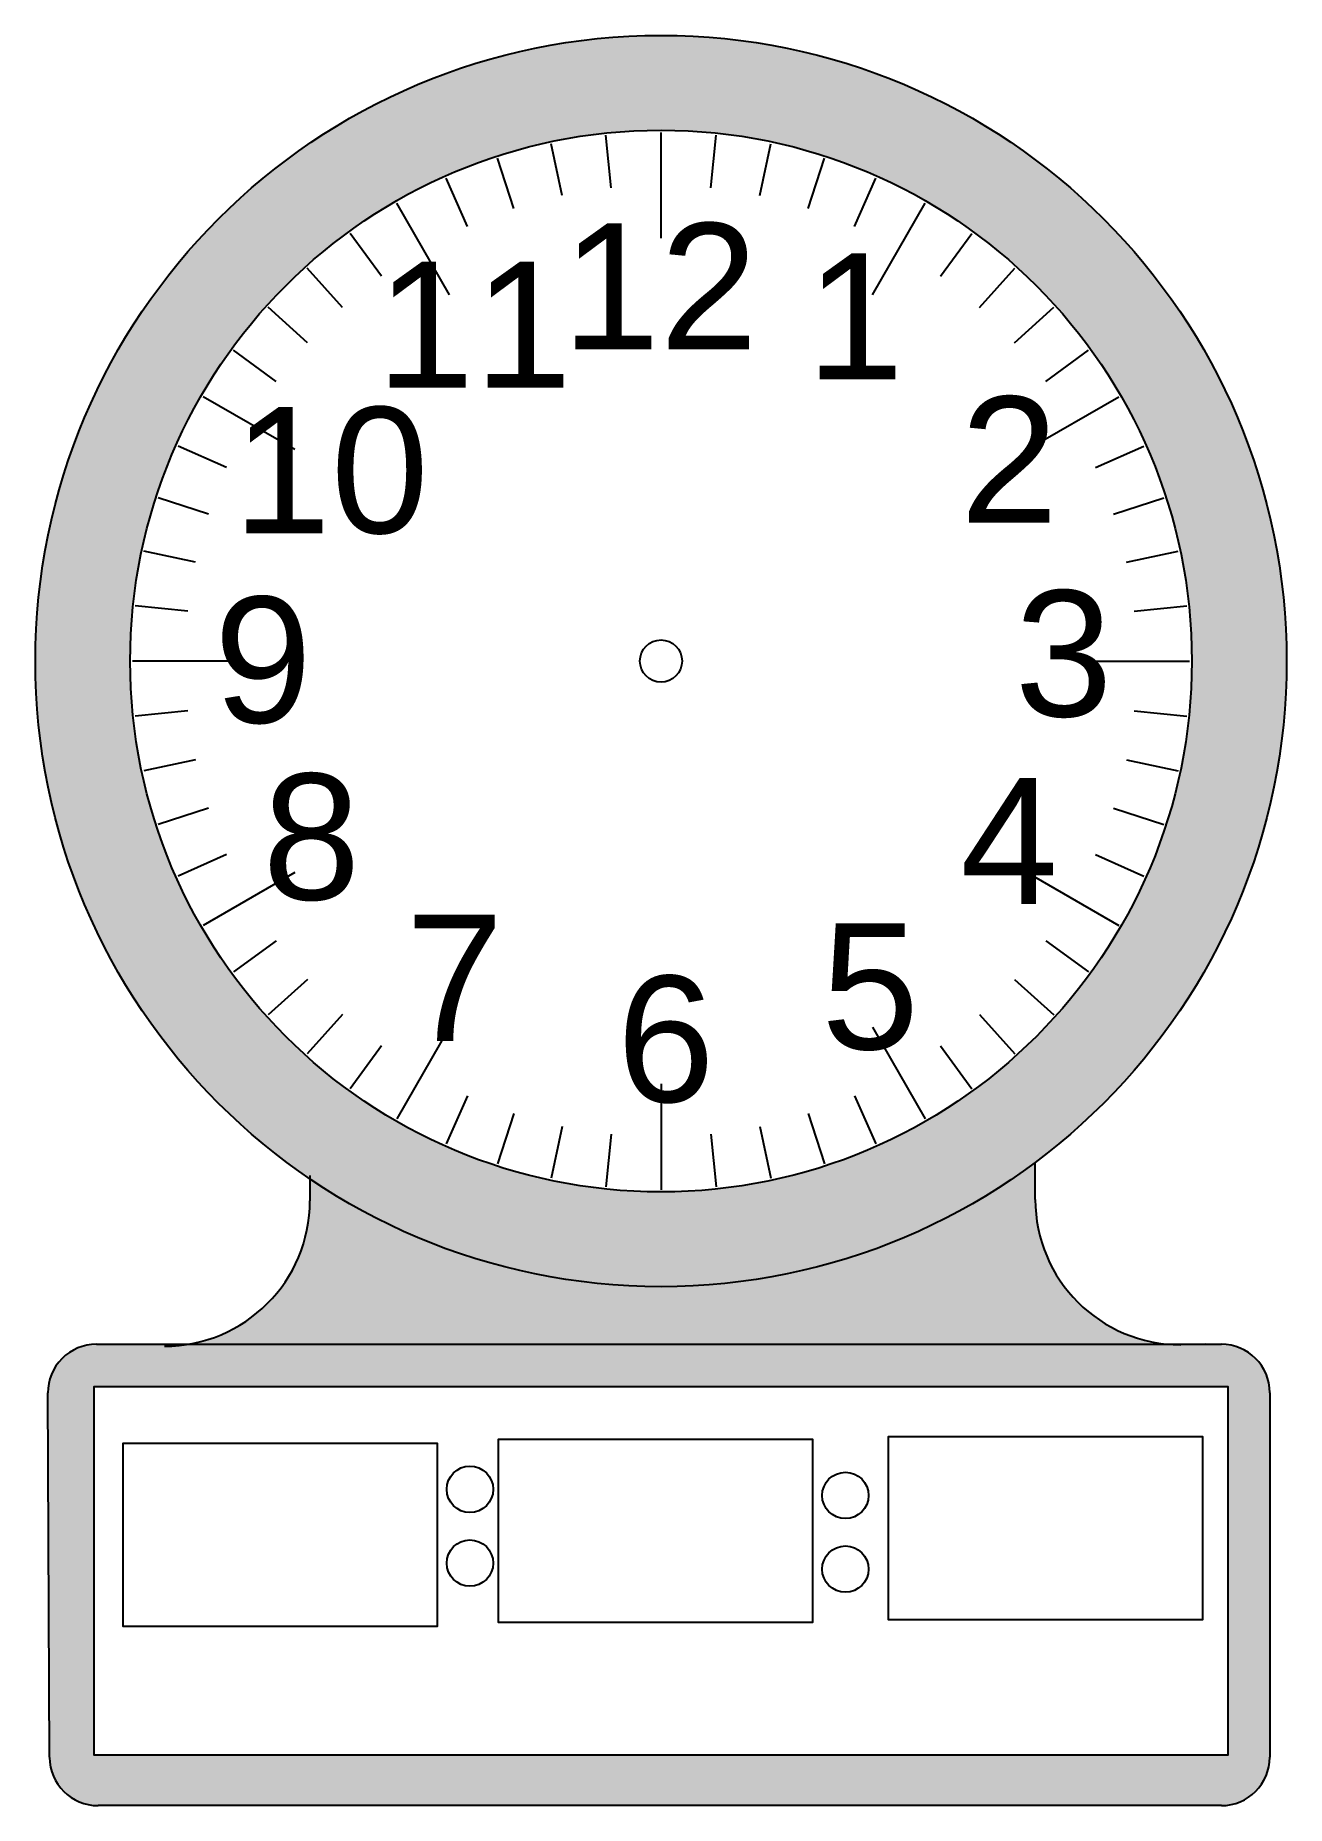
# Model space of a CAD drawing. Header units: inches. Extents: x 11.5 to 58.9, y 3.8 to 70.8.
import ezdxf

# ---------------------------------------------------------------- set-up
doc = ezdxf.new("R2010")
doc.units = ezdxf.units.IN
doc.header["$MEASUREMENT"] = 0
doc.styles.get("Standard").update_dxf_attribs({"font": 'Arial.ttf'})

msp = doc.modelspace()

# ---------------------------------------------------------------- hatches: boundary and pattern name
h = msp.add_hatch(color=7)
h.dxf.hatch_style = 1
h.paths.add_polyline_path([(58.873, 47.109, 1), (11.534, 47.109, 1)])
h.paths.add_polyline_path([(15.12, 47.109, -1), (55.287, 47.109, -1)], flags=16)
h.paths.add_polyline_path([(34.769, 47.109, -0.103836), (34.806, 47.284), (34.866, 55.321), (36.142, 64.433), (36.627, 56.063), (35.581, 47.325, -0.130544), (35.638, 47.109, -1)], flags=0)
h.paths.add_polyline_path([(34.407, 47.109, -1), (36, 47.109, -1)], flags=0)
h.paths.add_polyline_path([(54.407, 21.261, -0.389941), (49.364, 26.744), (49.364, 28.143, -0.319551), (21.92, 27.519), (21.92, 26.691, -0.367458), (17.306, 21.261)])
h.paths.add_polyline_path([(12.008, 19.418), (12.071, 5.634, 0.412876), (13.905, 3.808), (56.404, 3.808, 0.414214), (58.239, 5.642), (58.239, 19.427, 0.414214), (56.404, 21.261), (55.816, 21.261), (54.867, 21.242, -0.020897), (54.407, 21.261), (13.842, 21.261, 0.415552)])
h.paths.add_polyline_path([(13.754, 19.667), (56.644, 19.667), (56.644, 5.72), (13.754, 5.72)], flags=16)
h.paths.add_polyline_path([(14.851, 17.515), (22.425, 17.515), (26.737, 17.515), (26.737, 10.582), (22.425, 10.582), (14.851, 10.582)], flags=0)
h.paths.add_polyline_path([(28.853, 15.773, -1), (27.1, 15.773, -1)], flags=0)
h.paths.add_polyline_path([(28.853, 12.984, -1), (27.1, 12.984, -1)], flags=0)
h.paths.add_polyline_path([(29.054, 17.672), (36.628, 17.672), (40.94, 17.672), (40.94, 10.738), (36.628, 10.738), (29.054, 10.738)], flags=0)
h.paths.add_polyline_path([(43.056, 15.544, -1), (41.303, 15.544, -1)], flags=0)
h.paths.add_polyline_path([(43.056, 12.755, -1), (41.303, 12.755, -1)], flags=0)
h.paths.add_polyline_path([(43.806, 17.768), (51.379, 17.768), (55.692, 17.768), (55.692, 10.835), (51.379, 10.835), (43.806, 10.835)], flags=0)
h.paths.add_polyline_path([(17.088, 43.505), (23.204, 43.505), (23.204, 50.727), (17.088, 50.727)], flags=8)
h.paths.add_polyline_path([(17.805, 50.678), (27.63, 50.678), (27.63, 57.9), (17.805, 57.9)], flags=8)
h.paths.add_polyline_path([(18.921, 36.811), (25.037, 36.811), (25.037, 44.033), (18.921, 44.033)], flags=8)
h.paths.add_polyline_path([(23.243, 56.258), (32.514, 56.258), (32.514, 63.382), (23.243, 63.382)], flags=8)
h.paths.add_polyline_path([(24.375, 31.569), (30.426, 31.569), (30.426, 38.596), (24.375, 38.596)], flags=8)
h.paths.add_polyline_path([(45.337, 51.158), (51.42, 51.158), (51.42, 58.282), (45.337, 58.282)], flags=8)
h.paths.add_polyline_path([(32.326, 29.16), (38.442, 29.16), (38.442, 36.382), (32.326, 36.382)], flags=8)
h.paths.add_polyline_path([(30.269, 57.718), (40.061, 57.718), (40.061, 64.843), (30.269, 64.843)], flags=8)
h.paths.add_polyline_path([(39.506, 56.577), (45.589, 56.577), (45.589, 63.701), (39.506, 63.701)], flags=8)
h.paths.add_polyline_path([(40.075, 31.169), (46.158, 31.169), (46.158, 38.293), (40.075, 38.293)], flags=8)
h.paths.add_polyline_path([(45.353, 36.749), (51.404, 36.749), (51.404, 43.776), (45.353, 43.776)], flags=8)
h.paths.add_polyline_path([(47.382, 43.745), (53.498, 43.745), (53.498, 50.966), (47.382, 50.966)], flags=8)

# ---------------------------------------------------------------- linework, layer by layer
at = {"color": 7}
for p, q in [((33.322, 65.011), (33.113, 67)), ((35.204, 63.109), (35.204, 67.109)), ((37.085, 65.011), (37.294, 67)), ((31.461, 64.716), (31.045, 66.672)), ((38.946, 64.716), (39.362, 66.672)), ((29.641, 64.228), (29.023, 66.131)), ((40.766, 64.228), (41.384, 66.131)), ((27.882, 63.553), (27.069, 65.38)), ((42.525, 63.553), (43.338, 65.38)), ((27.204, 60.966), (25.204, 64.43)), ((43.204, 60.966), (45.204, 64.43)), ((24.623, 61.672), (23.448, 63.29)), ((45.784, 61.672), (46.959, 63.29)), ((23.159, 60.486), (21.821, 61.972)), ((47.248, 60.486), (48.586, 61.972)), ((21.827, 59.154), (20.341, 60.492)), ((48.58, 59.154), (50.066, 60.492)), ((20.641, 57.69), (19.023, 58.865)), ((49.766, 57.69), (51.384, 58.865)), ((21.347, 55.109), (17.883, 57.109)), ((49.06, 55.109), (52.524, 57.109)), ((18.76, 54.431), (16.933, 55.244)), ((51.647, 54.431), (53.474, 55.244)), ((18.084, 52.672), (16.182, 53.29)), ((52.323, 52.672), (54.225, 53.29)), ((17.597, 50.852), (15.641, 51.268)), ((52.81, 50.852), (54.766, 51.268)), ((17.302, 48.991), (15.313, 49.2)), ((53.105, 48.991), (55.094, 49.2)), ((19.204, 47.109), (15.204, 47.109)), ((51.204, 47.109), (55.204, 47.109)), ((17.302, 45.228), (15.313, 45.019)), ((53.105, 45.228), (55.094, 45.019)), ((17.597, 43.367), (15.641, 42.951)), ((52.81, 43.367), (54.766, 42.951)), ((18.084, 41.547), (16.182, 40.929)), ((52.323, 41.547), (54.225, 40.929)), ((18.76, 39.788), (16.933, 38.975)), ((51.647, 39.788), (53.474, 38.975)), ((21.347, 39.109), (17.883, 37.109)), ((49.06, 39.109), (52.524, 37.109)), ((20.641, 36.529), (19.023, 35.354)), ((49.766, 36.529), (51.384, 35.354)), ((21.827, 35.065), (20.341, 33.727)), ((48.58, 35.065), (50.066, 33.727)), ((23.159, 33.733), (21.821, 32.247)), ((47.248, 33.733), (48.586, 32.247)), ((27.204, 33.253), (25.204, 29.789)), ((43.204, 33.253), (45.204, 29.789)), ((24.623, 32.547), (23.448, 30.929)), ((45.784, 32.547), (46.959, 30.929)), ((35.204, 31.109), (35.204, 27.109)), ((27.882, 30.666), (27.069, 28.839)), ((42.525, 30.666), (43.338, 28.839)), ((29.641, 29.99), (29.023, 28.088)), ((31.461, 29.503), (31.045, 27.547)), ((38.946, 29.503), (39.362, 27.547)), ((40.766, 29.99), (41.384, 28.088)), ((33.322, 29.208), (33.113, 27.219)), ((37.085, 29.208), (37.294, 27.219)), ((49.364, 26.744), (49.364, 28.143)), ((21.92, 27.64), (21.92, 26.691)), ((13.842, 21.261), (56.404, 21.261)), ((55.816, 21.261), (54.867, 21.242)), ((58.239, 19.427), (58.239, 5.642)), ((12.071, 5.634), (12.008, 19.418)), ((56.404, 3.808), (13.905, 3.808))]:
    msp.add_line(p, q, dxfattribs=at)
for points in [[(13.754, 19.667), (13.754, 19.667), (56.644, 19.667), (56.644, 19.667), (56.644, 5.72), (56.644, 5.72), (13.754, 5.72), (13.754, 5.72)], [(14.851, 17.515), (14.851, 17.515), (22.425, 17.515), (26.737, 17.515), (26.737, 10.582), (22.425, 10.582), (14.851, 10.582), (14.851, 10.582)], [(29.054, 17.672), (29.054, 17.672), (36.628, 17.672), (40.94, 17.672), (40.94, 10.738), (36.628, 10.738), (29.054, 10.738), (29.054, 10.738)], [(43.806, 17.768), (43.806, 17.768), (51.379, 17.768), (55.692, 17.768), (55.692, 10.835), (51.379, 10.835), (43.806, 10.835), (43.806, 10.835)]]:
    msp.add_lwpolyline(points, close=True, dxfattribs=at)
for centre, radius in [((35.204, 47.109), 23.669), ((35.204, 47.109), 20.083), ((35.204, 47.109), 0.797), ((27.976, 15.773), 0.877), ((42.179, 15.544), 0.877), ((27.976, 12.984), 0.877), ((42.179, 12.755), 0.877)]:
    msp.add_circle(centre, radius, dxfattribs=at)
for centre, radius, start, end in [((16.417, 26.691), 5.503, 270, 0), ((54.867, 26.744), 5.503, 180, 270), ((13.842, 19.427), 1.834, 90, 180.26171), ((56.404, 19.427), 1.834, 0, 90), ((13.905, 5.642), 1.834, 180.26171, 270), ((56.404, 5.642), 1.834, 270, 0)]:
    msp.add_arc(centre, radius, start, end, dxfattribs=at)

# ---------------------------------------------------------------- texts
for s, p in [('12', (31.457, 58.906)), ('1', (40.693, 57.764)), ('11', (24.43, 57.446)), ('2', (46.524, 52.345)), ('10', (19.009, 51.947)), ('9', (18.291, 44.774)), ('3', (48.586, 45.013)), ('8', (20.125, 38.08)), ('4', (46.524, 37.92)), ('7', (25.546, 32.74)), ('5', (41.263, 32.421)), ('6', (33.53, 30.429))]:
    msp.add_text(s, height=4.769, dxfattribs=at).set_placement(p)

doc.saveas('drawing.dxf')
